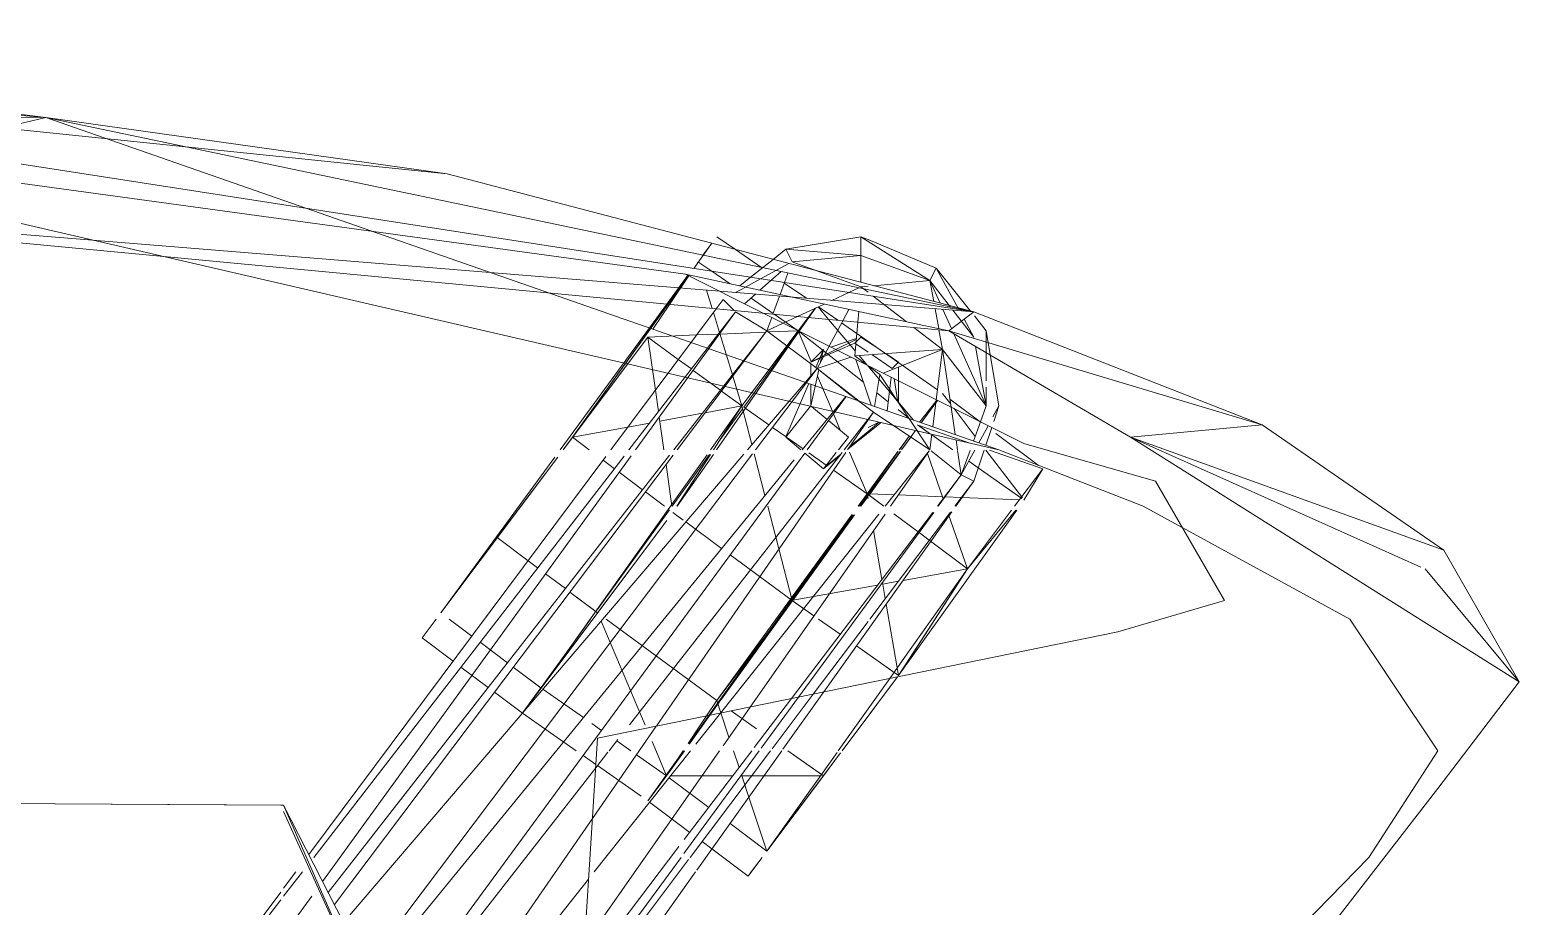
# Model space of a CAD drawing. Header units: millimetres. Extents: x -21051 to 202668, y -15646 to 13691.
# Drawn here: x -9955.8 to -9767.3, y -6180.8 to -6069.8 of the extents above; entities that cross this region are included whole.
import ezdxf

# ---------------------------------------------------------------- set-up
doc = ezdxf.new("R2010")
doc.units = ezdxf.units.MM
doc.layers.add('G-IMPT', color=8, linetype='Continuous', lineweight=5)
doc.layers.add('I-FURN', color=30, linetype='Continuous', lineweight=5)
doc.layers.get('0').off()
doc.layers.get('I-FURN').off()

# ---------------------------------------------------------------- blocks, each defined once
blk = doc.blocks.new('Aeron_Work_Chair_3485 - Aeron Work Chair_dwg-V4-00_Ground floor')
at = {"layer": 'G-IMPT'}
for p, q in [((-305.59, 0), (-294.48, -87.31)), ((-301.62, 0), (-287.34, -138.11)), ((-301.62, 0), (-269.88, -204.79)), ((-301.62, 0), (-294.48, -87.31)), ((-297.66, 0), (-274.64, -168.27)), ((-295.27, 0), (-294.48, -87.31)), ((-286.54, 0), (-267.49, -201.61)), ((-286.54, 0), (-269.88, -204.79)), ((-207.83, -54.39), (-207.43, -117.05)), ((-207.83, -54.39), (-207.43, -117.4)), ((-294.48, -87.31), (-287.34, -57.15)), ((-252.41, -207.96), (-287.34, -57.15)), ((-287.34, -57.15), (-252.41, -207.96)), ((-294.48, -87.31), (-287.34, -138.11)), ((-294.48, -87.31), (-269.88, -204.79)), ((-294.48, -87.31), (-252.41, -207.96)), ((-173.62, -100.03), (-196.42, -117.05)), ((-195.43, -117.05), (-173.62, -100.18)), ((-207.43, -117.4), (-207.43, -117.05)), ((-207.43, -117.4), (-177.27, -132.83)), ((-207.43, -117.4), (-177.27, -130.64)), ((-206.64, -117.4), (-177.27, -130.64)), ((-196.9, -117.4), (-198.98, -118.96)), ((-198.98, -119.8), (-195.89, -117.4)), ((-190.97, -117.4), (-195.91, -120.99)), ((-201.18, -120.6), (-251.59, -158.21)), ((-197.78, -122.34), (-251.65, -161.41)), ((-251.63, -160.52), (-200.82, -121.21)), ((-251.73, -166.28), (-196.39, -123.05)), ((-251.73, -166.71), (-194.85, -123.83)), ((-192.59, -124.99), (-251.88, -175.67)), ((-251.9, -176.78), (-187, -127.85)), ((-185.68, -128.52), (-251.15, -182.04)), ((-252.01, -183.38), (-180.66, -131.09)), ((-179.72, -131.57), (-212.16, -156.92)), ((-230.98, -136.72), (-228.6, -134.94)), ((-228.6, -134.94), (-230.98, -136.72)), ((-228.6, -134.94), (-225.66, -138.86)), ((-251.49, -151.75), (-231.78, -137.32)), ((-251.49, -152.11), (-231.78, -137.32)), ((-231.78, -137.32), (-241.3, -144.46)), ((-241.3, -144.46), (-231.78, -137.32)), ((-205.74, -156.51), (-177.27, -136.81)), ((-287.34, -138.11), (-269.88, -204.79)), ((-228.84, -141.23), (-230.98, -138.38)), ((-228.84, -141.23), (-230.98, -138.38)), ((-177.27, -139.47), (-198.07, -156.01)), ((-224.91, -139.85), (-222.32, -143.31)), ((-225.45, -145.75), (-228.05, -142.28)), ((-225.45, -145.75), (-228.05, -142.28)), ((-251.49, -152.11), (-241.3, -144.46)), ((-241.3, -144.46), (-251.49, -152.11)), ((-238.38, -148.35), (-241.3, -144.46)), ((-241.3, -144.46), (-238.38, -148.35)), ((-221.73, -144.1), (-219.08, -147.63)), ((-222.29, -149.96), (-224.9, -146.48)), ((-222.25, -150.02), (-224.9, -146.48)), ((-237.47, -149.56), (-238.38, -148.35)), ((-238.38, -148.35), (-237.47, -149.56)), ((-222.29, -149.96), (-219.17, -147.71)), ((-219.2, -147.73), (-222.25, -150.02)), ((-219.2, -147.73), (-222.25, -150.02)), ((-222.25, -150.02), (-220.39, -148.62)), ((-220.39, -148.62), (-219.2, -147.73)), ((-214.31, -154.44), (-219.07, -147.64)), ((-222.25, -150.02), (-246.76, -167.45)), ((-237.05, -161.12), (-222.25, -150.02)), ((-234.84, -153.08), (-236.71, -150.58)), ((-236.71, -150.58), (-234.84, -153.08)), ((-222.25, -150.02), (-230.98, -156.57)), ((-222.25, -150.02), (-230.98, -156.57)), ((-222.25, -150.02), (-230.98, -156.57)), ((-229.39, -155.1), (-222.33, -149.99)), ((-218.51, -155.36), (-222.11, -150.22)), ((-270.86, -165.94), (-252.41, -152.43)), ((-254, -153.99), (-270.86, -166.03)), ((-270.85, -166.1), (-254, -153.99)), ((-266.7, -163.51), (-252.41, -152.8)), ((-254, -153.99), (-266.7, -163.51)), ((-254, -153.99), (-266.7, -163.51)), ((-255.29, -160.97), (-254, -153.99)), ((-254, -153.99), (-252.41, -152.8)), ((-252.41, -152.8), (-254, -153.99)), ((-252.41, -156.1), (-254, -153.99)), ((-254, -153.99), (-252.41, -156.1)), ((-231.96, -156.92), (-234.41, -153.65)), ((-234.41, -153.65), (-231.78, -157.16)), ((-215.9, -157.16), (-166.69, -153.99)), ((-230.98, -156.25), (-229.39, -155.1)), ((-216.9, -157.66), (-217.77, -156.41)), ((-217.42, -164.59), (-205.74, -156.51)), ((-214.31, -172.59), (-189.85, -155.48)), ((-212.56, -156.95), (-213.7, -155.31)), ((-186.11, -155.24), (-202.18, -167.45)), ((-183.57, -155.08), (-200.82, -167.72)), ((-182.4, -155), (-200.54, -168.68)), ((-198.98, -169.57), (-178.15, -154.73)), ((-250.03, -159.28), (-251.1, -157.85)), ((-251.1, -157.85), (-250.03, -159.28)), ((-243.47, -165.93), (-231.78, -157.16)), ((-231.78, -157.16), (-243.47, -165.93)), ((-231.78, -157.16), (-243.47, -165.93)), ((-234.14, -158.53), (-232.17, -157.11)), ((-220.66, -172.24), (-230.98, -158.24)), ((-217.55, -163.18), (-230.74, -157.6)), ((-215.9, -157.16), (-229.39, -223.04)), ((-198.98, -156.74), (-214.31, -168.93)), ((-212.16, -156.92), (-214.15, -158.47)), ((-208.55, -162.68), (-212.43, -157.13)), ((-252.41, -158.82), (-270.28, -172.15)), ((-247.35, -162.86), (-249.57, -159.9)), ((-249.57, -159.9), (-247.35, -162.86)), ((-244.81, -166.24), (-234.14, -158.53)), ((-214.31, -158.6), (-215.75, -159.72)), ((-214.31, -161.36), (-215.56, -159.58)), ((-269.88, -174.63), (-252.41, -161.12)), ((-252.41, -161.96), (-269.88, -174.63)), ((-255.81, -163.74), (-255.29, -160.97)), ((-217.62, -161.18), (-252.09, -188.11)), ((-243.47, -165.93), (-237.05, -161.12)), ((-211.14, -165.89), (-213.8, -162.09)), ((-266.96, -169.68), (-266.7, -163.51)), ((-263.87, -167.37), (-266.7, -163.51)), ((-259.98, -164.47), (-266.7, -163.51)), ((-263.87, -167.37), (-266.7, -163.51)), ((-245.27, -165.63), (-247.08, -163.21)), ((-247.08, -163.21), (-245.27, -165.63)), ((-211.14, -165.89), (-215.49, -164.05)), ((-207.96, -163.51), (-214.31, -168.05)), ((-207.96, -163.51), (-211.18, -165.84)), ((-207.96, -163.51), (-211.14, -165.89)), ((-211.14, -165.89), (-207.96, -163.51)), ((-207.96, -163.51), (-209.37, -164.57)), ((-203.98, -168.82), (-207.79, -163.74)), ((-274.56, -168.64), (-270.86, -165.94)), ((-270.83, -166.27), (-267.68, -164.17)), ((-267.68, -164.17), (-270.83, -166.27)), ((-257.25, -164.86), (-259.98, -164.47)), ((-257.05, -170.43), (-256.05, -165.03)), ((-252.41, -165.55), (-256.55, -164.96)), ((-252.09, -188.57), (-217.51, -164.65)), ((-245.27, -166.57), (-250.55, -165.82)), ((-211.14, -165.89), (-214.31, -168.01)), ((-211.14, -165.89), (-214.31, -168.16)), ((-211.14, -165.89), (-214.31, -168.01)), ((-211.14, -165.89), (-214.31, -168.16)), ((-211.14, -165.89), (-214.31, -168.01)), ((-211.21, -165.86), (-212.65, -166.9)), ((-209.37, -164.57), (-211.14, -165.89)), ((-270.86, -166.03), (-274.55, -168.67)), ((-274.54, -168.75), (-270.85, -166.1)), ((-270.83, -166.27), (-274.54, -168.74)), ((-274.32, -168.59), (-270.83, -166.27)), ((-267.49, -178.59), (-252.41, -166.81)), ((-267.49, -178.59), (-252.41, -167.22)), ((-262.65, -169.04), (-263.87, -167.37)), ((-262.65, -169.04), (-263.87, -167.37)), ((-251.82, -171.81), (-245.27, -167.24)), ((-251.81, -171.31), (-245.27, -166.58)), ((-245.27, -167.2), (-251.81, -171.43)), ((-245.27, -167.2), (-251.81, -171.43)), ((-246.76, -167.45), (-251.8, -171.04)), ((-245.27, -167.2), (-248.98, -169.6)), ((-243.53, -167.97), (-244.47, -166.69)), ((-212.65, -166.9), (-214.31, -168.1)), ((-211.14, -174.26), (-211.14, -166.41)), ((-207.14, -171.22), (-210.9, -166.21)), ((-207.14, -171.22), (-210.9, -166.21)), ((-278.56, -171.64), (-275.37, -169.35)), ((-269.71, -178.12), (-274.64, -168.27)), ((-268.68, -196.09), (-274.64, -168.27)), ((-267.07, -172.46), (-266.96, -169.68)), ((-259.96, -172.71), (-262.48, -169.26)), ((-259.96, -172.71), (-262.48, -169.26)), ((-248.98, -169.6), (-251.81, -171.43)), ((-239.92, -172.86), (-243.28, -168.31)), ((-215.16, -169.6), (-219.09, -172.73)), ((-215.21, -168.75), (-218.81, -171.35)), ((-215.21, -168.8), (-218.81, -171.37)), ((-215.21, -168.8), (-218.81, -171.37)), ((-215.21, -168.69), (-218.78, -171.24)), ((-215.22, -168.61), (-218.72, -170.95)), ((-215.22, -168.61), (-218.72, -170.95)), ((-215.22, -168.61), (-217.33, -170.02)), ((-201.33, -168.09), (-214.31, -177.61)), ((-203.07, -168.13), (-214.31, -176.67)), ((-200.82, -168.89), (-214.31, -179.06)), ((-214.31, -180.48), (-199.18, -169.7)), ((-278.56, -171.62), (-277.06, -170.49)), ((-278.56, -171.62), (-277.06, -170.49)), ((-276.23, -169.86), (-275.02, -171.62)), ((-275.02, -171.62), (-276.23, -169.86)), ((-270.32, -171.66), (-272.63, -170.96)), ((-257.97, -175.42), (-257.11, -170.76)), ((-252.41, -171.47), (-257.97, -175.42)), ((-218.78, -171.24), (-244.17, -189.37)), ((-218.81, -171.37), (-235.25, -183.12)), ((-218.72, -170.95), (-220.66, -172.24)), ((-218.72, -170.95), (-220.66, -172.24)), ((-218.72, -170.95), (-220.66, -172.24)), ((-218.81, -171.35), (-220.23, -172.39)), ((-218.81, -171.37), (-220.23, -172.39)), ((-217.33, -170.02), (-218.72, -170.95)), ((-201.88, -171.63), (-202.81, -170.39)), ((-277.78, -174.6), (-279.4, -172.24)), ((-275.02, -171.62), (-273.42, -173.94)), ((-273.42, -173.94), (-275.02, -171.62)), ((-270.28, -172.15), (-271.46, -173.04)), ((-270.06, -174.44), (-271.46, -173.04)), ((-267.25, -172.59), (-269.82, -171.81)), ((-267.43, -182.69), (-252.41, -172.22)), ((-267.32, -178.46), (-267.08, -172.65)), ((-261.9, -174.22), (-267.13, -172.63)), ((-257.97, -175.42), (-259.86, -172.84)), ((-257.97, -175.42), (-259.86, -172.84)), ((-252.41, -171.82), (-257.97, -175.42)), ((-252.41, -171.82), (-257.97, -175.42)), ((-252.41, -171.82), (-257.97, -175.42)), ((-257.62, -175.51), (-253.47, -172.51)), ((-219.09, -172.73), (-244.27, -192.76)), ((-220.66, -172.24), (-244.17, -189.34)), ((-220.66, -172.24), (-233.36, -181.77)), ((-220.66, -172.24), (-233.36, -181.77)), ((-220.66, -172.24), (-233.36, -181.77)), ((-220.86, -172.84), (-233.36, -181.77)), ((-220.86, -172.84), (-233.24, -181.79)), ((-219.12, -172.76), (-220.66, -172.24)), ((-219.85, -176.46), (-214.95, -173.04)), ((-216.03, -173.79), (-219.1, -172.77)), ((-198.44, -176.21), (-201.88, -171.63)), ((-275.5, -177.91), (-277.78, -174.6)), ((-273.16, -175.16), (-274.26, -176.53)), ((-272.33, -174.63), (-273.01, -175.87)), ((-267.49, -178.59), (-269.88, -174.63)), ((-257.97, -175.42), (-261.75, -174.27)), ((-233.36, -181.77), (-239.13, -173.94)), ((-217.1, -177.29), (-219.37, -174.08)), ((-217.1, -177.29), (-219.37, -174.08)), ((-212.2, -175.06), (-214.31, -174.36)), ((-208.46, -176.31), (-211.27, -175.38)), ((-201.61, -178.59), (-205.11, -173.93)), ((-201.61, -178.59), (-205.11, -173.93)), ((-274.26, -176.53), (-276.53, -179.37)), ((-273.01, -175.87), (-274.06, -177.8)), ((-270.89, -175.77), (-272.12, -177.16)), ((-271.61, -176.58), (-269.68, -179.39)), ((-269.68, -179.39), (-271.61, -176.58)), ((-267.49, -182.56), (-257.97, -175.42)), ((-257.97, -175.42), (-267.49, -182.56)), ((-267.49, -182.56), (-257.97, -175.42)), ((-257.97, -175.42), (-267.49, -182.56)), ((-267.42, -182.59), (-257.81, -175.65)), ((-252.41, -176.12), (-262.73, -184.94)), ((-262.73, -184.94), (-252.41, -177.16)), ((-253.07, -176.68), (-257.97, -175.42)), ((-257.8, -175.67), (-255.58, -178.83)), ((-246.63, -178.35), (-251.9, -176.98)), ((-244.29, -193.55), (-219.85, -176.46)), ((-214.72, -176.98), (-220.92, -181.69)), ((-211.14, -178.22), (-211.14, -175.42)), ((-201.61, -178.59), (-208.46, -176.31)), ((-198.44, -176.21), (-200.82, -178)), ((-200.82, -178), (-198.98, -176.62)), ((-198.98, -176.62), (-198.44, -176.21)), ((-274.06, -177.8), (-276.01, -181.37)), ((-273.86, -179.1), (-274.99, -180.38)), ((-272.62, -177.71), (-273.86, -179.1)), ((-253.21, -211.14), (-269.71, -178.12)), ((-267.49, -178.59), (-269.17, -179.2)), ((-268.45, -180.65), (-267.49, -178.59)), ((-267.49, -178.59), (-262.73, -184.94)), ((-267.49, -182.56), (-267.34, -178.8)), ((-233.36, -181.77), (-245.27, -178.7)), ((-214.66, -177.86), (-221.11, -182.59)), ((-201.61, -178.59), (-214.09, -187.47)), ((-214.06, -187.93), (-201.61, -178.59)), ((-211.14, -185.37), (-211.14, -178.22)), ((-211.14, -185.74), (-201.61, -178.59)), ((-201.61, -178.59), (-211.14, -185.74)), ((-277.81, -180.97), (-279.4, -190.5)), ((-276.53, -179.37), (-277.81, -180.97)), ((-276.23, -181.77), (-277.81, -180.97)), ((-277.81, -180.97), (-277.02, -190.5)), ((-273.59, -180.81), (-274.8, -181.25)), ((-272.07, -180.26), (-273.59, -180.81)), ((-271.6, -183.59), (-273.53, -180.79)), ((-269.6, -179.36), (-271.88, -180.19)), ((-269.58, -179.53), (-267.49, -182.56)), ((-267.49, -182.56), (-269.58, -179.53)), ((-269.3, -182.47), (-268.45, -180.65)), ((-260.81, -183.89), (-254.06, -181)), ((-257.93, -184.12), (-254, -180.97)), ((-255.25, -179.3), (-254.06, -181.01)), ((-252.41, -182.88), (-254, -180.97)), ((-221.76, -185.79), (-214.5, -180.62)), ((-214.58, -179.26), (-221.49, -184.47)), ((-276.23, -181.77), (-277.02, -190.5)), ((-275.08, -184.93), (-276.23, -181.77)), ((-270.87, -185.84), (-269.3, -182.47)), ((-269.17, -183.82), (-267.49, -182.56)), ((-269.17, -183.82), (-267.49, -182.56)), ((-269.17, -183.82), (-267.49, -182.56)), ((-269.17, -183.82), (-267.49, -182.56)), ((-269.17, -183.86), (-267.46, -182.63)), ((-269.17, -183.9), (-267.43, -182.69)), ((-267.49, -182.56), (-260.97, -190.82)), ((-267.49, -182.56), (-263.59, -184.21)), ((-254, -181.09), (-252.54, -183.18)), ((-221.11, -182.59), (-244.48, -199.71)), ((-220.92, -181.69), (-244.47, -199.58)), ((-244.18, -189.63), (-233.36, -181.77)), ((-233.31, -181.84), (-244.18, -189.7)), ((-233.36, -181.77), (-244.17, -189.4)), ((-233.36, -181.77), (-244.17, -189.4)), ((-233.36, -181.77), (-244.17, -189.49)), ((-233.36, -181.77), (-244.17, -189.4)), ((-235.3, -192.61), (-233.39, -181.89)), ((-233.36, -181.77), (-231.41, -184.54)), ((-231.41, -184.54), (-233.31, -181.84)), ((-211.31, -185.49), (-214.31, -181.24)), ((-211.14, -185.74), (-214.31, -181.24)), ((-270.36, -184.73), (-269.17, -183.9)), ((-270.35, -184.71), (-269.17, -183.86)), ((-270.34, -184.7), (-269.17, -183.82)), ((-270.34, -184.7), (-269.17, -183.82)), ((-270.34, -184.7), (-269.17, -183.82)), ((-270.34, -184.7), (-269.17, -183.82)), ((-263.52, -184.15), (-265.11, -185.74)), ((-265.11, -187.33), (-263.52, -184.15)), ((-265.02, -185.7), (-262.86, -184.77)), ((-264.99, -187.57), (-263.52, -184.15)), ((-263.33, -184.15), (-261.8, -184.15)), ((-262.55, -185.17), (-257.97, -184.15)), ((-260.72, -184.15), (-257.97, -184.15)), ((-252.41, -183.07), (-259.17, -188.59)), ((-259.16, -188.62), (-252.41, -183.68)), ((-256.25, -186.21), (-257.91, -184.22)), ((-252.02, -183.92), (-250.49, -186.1)), ((-250.03, -185.74), (-252, -183.38)), ((-235.25, -183.12), (-244.17, -189.49)), ((-221.49, -184.47), (-230.68, -191.4)), ((-273.05, -190.5), (-275.08, -184.93)), ((-270.54, -185.13), (-268.82, -187.59)), ((-270.52, -185.07), (-268.93, -186.41)), ((-268.93, -186.41), (-264.95, -189.76)), ((-268.76, -188.19), (-265.55, -186.46)), ((-266.5, -189.9), (-265.43, -186.69)), ((-265.55, -186.46), (-262.73, -184.94)), ((-265.11, -185.74), (-263.57, -185.39)), ((-262.73, -184.94), (-264.16, -189.23)), ((-262.73, -184.94), (-259.56, -188.91)), ((-262.73, -184.94), (-258.58, -190.29)), ((-261.75, -184.99), (-257.3, -186.88)), ((-254, -188.91), (-256.11, -186.38)), ((-250.03, -185.74), (-252.07, -187.37)), ((-251.87, -187.94), (-250.42, -186.2)), ((-251.67, -187.79), (-250.03, -185.74)), ((-244.55, -202.01), (-221.76, -185.79)), ((-229.06, -187.87), (-230.98, -185.14)), ((-230.98, -185.14), (-229.06, -187.87)), ((-211.14, -185.74), (-214.06, -187.93)), ((-211.14, -185.74), (-214.06, -187.93)), ((-272.33, -188.96), (-271.34, -186.83)), ((-270.2, -188.97), (-268.76, -188.19)), ((-268.5, -188.05), (-260, -200.18)), ((-266.4, -189.9), (-265.11, -187.33)), ((-265.91, -189.71), (-264.99, -187.57)), ((-256.97, -187.02), (-254.83, -187.92)), ((-252.41, -188.37), (-256.26, -191.37)), ((-252.41, -187.64), (-254, -188.91)), ((-249.85, -187.02), (-246.86, -191.29)), ((-214.31, -188.12), (-223.68, -195.14)), ((-214.31, -188.12), (-223.68, -195.14)), ((-214.31, -187.62), (-223.47, -194.14)), ((-216.69, -189.9), (-214.31, -188.12)), ((-272.92, -190.23), (-272.33, -188.96)), ((-269.94, -190.22), (-268.58, -190.09)), ((-268.58, -190.09), (-264.32, -189.71)), ((-265.91, -189.71), (-266.7, -190.5)), ((-264.78, -191.4), (-265.82, -189.84)), ((-265.11, -200.82), (-264.32, -189.71)), ((-264.36, -190.26), (-263.13, -191.29)), ((-264.32, -189.71), (-263.13, -191.29)), ((-258.05, -191.8), (-263.84, -189.86)), ((-259.56, -188.91), (-257.18, -192.09)), ((-257.18, -192.09), (-252.41, -188.79)), ((-255.87, -193.04), (-252.55, -188.89)), ((-254.75, -191.4), (-252.8, -189.06)), ((-252.21, -195.47), (-245.27, -190.43)), ((-245.27, -190.27), (-252.2, -195.23)), ((-252.1, -189.07), (-246.86, -191.29)), ((-245.27, -190.14), (-247, -191.4)), ((-245.27, -190.16), (-246.86, -191.29)), ((-245.27, -190.17), (-246.86, -191.29)), ((-245.27, -190.17), (-246.86, -191.29)), ((-245.27, -190.17), (-246.86, -191.29)), ((-245.27, -190.27), (-246.73, -191.32)), ((-224.24, -194.69), (-227.59, -189.94)), ((-227.59, -189.94), (-223.84, -195.26)), ((-223.68, -195.14), (-216.69, -189.9)), ((-279.4, -190.5), (-279.03, -191.4)), ((-273.84, -199.23), (-279.4, -190.5)), ((-277.02, -190.5), (-279.4, -190.5)), ((-279.03, -191.4), (-275.43, -200.02)), ((-273.84, -199.23), (-277.02, -190.5)), ((-273.62, -190.5), (-277.02, -190.5)), ((-273.84, -199.23), (-273.2, -192.11)), ((-273.13, -191.4), (-273.05, -190.5)), ((-272.36, -191.4), (-273.05, -190.5)), ((-268.65, -196.22), (-271.85, -192.06)), ((-265.11, -192.88), (-266.7, -190.5)), ((-262.73, -194.47), (-264.47, -191.86)), ((-263.05, -191.4), (-261.94, -192.88)), ((-263, -191.4), (-259.79, -194.1)), ((-257.91, -192.21), (-261.94, -192.88)), ((-257.71, -191.4), (-257.18, -192.09)), ((-256.29, -191.4), (-257.18, -192.09)), ((-257.18, -192.09), (-252.41, -199.23)), ((-255.93, -192.77), (-255.24, -191.4)), ((-255.92, -192.81), (-254.75, -191.4)), ((-246.69, -191.52), (-252.21, -195.51)), ((-246.86, -191.29), (-252.2, -195.18)), ((-246.86, -191.29), (-252.2, -195.18)), ((-246.86, -191.29), (-252.2, -195.18)), ((-247, -191.4), (-252.2, -195.18)), ((-246.84, -191.4), (-252.2, -195.23)), ((-246.78, -191.4), (-246.86, -191.29)), ((-246.86, -191.29), (-246.85, -191.4)), ((-246.86, -191.29), (-245.27, -193.41)), ((-246.25, -191.4), (-246.86, -191.29)), ((-246.84, -191.63), (-246.72, -194.7)), ((-245.27, -193.41), (-246.69, -191.52)), ((-245.27, -190.49), (-246.47, -191.36)), ((-230.98, -191.62), (-244.54, -201.85)), ((-236.02, -193.16), (-242.21, -192.1)), ((-265.11, -200.82), (-262.11, -193.32)), ((-263.52, -195.26), (-264.6, -193.65)), ((-252.41, -199.23), (-261.94, -192.88)), ((-261.61, -194.33), (-257.35, -193.8)), ((-259.79, -194.1), (-258.6, -195.1)), ((-259.65, -192.5), (-258.51, -193.94)), ((-245.27, -193.55), (-252.27, -199.12)), ((-235.77, -195.23), (-235.42, -193.27)), ((-233.58, -193.58), (-235.63, -193.23)), ((-223.84, -195.26), (-232.88, -193.7)), ((-223.47, -194.14), (-226.11, -196.01)), ((-267.49, -201.61), (-268.68, -196.09)), ((-263.52, -195.26), (-262.73, -194.47)), ((-262.89, -195.26), (-261.14, -195.26)), ((-261.43, -194.69), (-258.5, -195.17)), ((-261.14, -195.26), (-258.37, -195.26)), ((-258.53, -195.17), (-256.19, -197.14)), ((-257.51, -195.21), (-256.47, -196.53)), ((-254.86, -197.4), (-252.41, -195.62)), ((-252.41, -195.33), (-254.16, -196.61)), ((-252.41, -195.33), (-254.16, -196.61)), ((-252.41, -195.33), (-254.16, -196.61)), ((-252.41, -195.33), (-254.16, -196.61)), ((-252.41, -195.38), (-254.15, -196.62)), ((-252.41, -195.38), (-254.15, -196.62)), ((-252.41, -195.65), (-254.02, -196.82)), ((-252.27, -199.13), (-245.27, -194.24)), ((-246.7, -195.24), (-246.48, -200.81)), ((-244.79, -210.23), (-223.84, -195.26)), ((-242.03, -197.73), (-244.33, -194.67)), ((-244.33, -194.67), (-242.03, -197.73)), ((-223.84, -195.26), (-237.33, -203.99)), ((-237.33, -203.99), (-235.87, -195.84)), ((-226.11, -196.01), (-237.33, -203.99)), ((-223.84, -195.26), (-226.42, -196.93)), ((-138.91, -194.47), (-200.82, -254.79)), ((-200.82, -254.79), (-138.91, -194.47)), ((-265.11, -200.82), (-267.91, -197.18)), ((-258.53, -200), (-255.92, -197.91)), ((-258.53, -200), (-255.92, -197.91)), ((-255.92, -197.91), (-257.41, -199.1)), ((-255.59, -197.64), (-254.42, -199.3)), ((-255.5, -197.89), (-253.27, -204.28)), ((-254.42, -199.3), (-255.44, -197.85)), ((-240.96, -199.15), (-241.94, -197.85)), ((-241.94, -197.85), (-240.96, -199.15)), ((-226.42, -196.93), (-237.33, -203.99)), ((-273.84, -199.23), (-275.43, -200.02)), ((-270.99, -200.51), (-273.84, -199.23)), ((-271.2, -199.71), (-273.84, -199.23)), ((-273.84, -199.23), (-270.49, -201.84)), ((-267.77, -200.34), (-270.27, -199.88)), ((-258.76, -200.02), (-255.33, -199.6)), ((-257.41, -199.1), (-258.71, -200.14)), ((-258.68, -200.18), (-255.84, -198.12)), ((-255.84, -198.13), (-258.39, -199.98)), ((-254.38, -199.48), (-252.41, -199.23)), ((-252.41, -202.14), (-254.3, -199.47)), ((-254.3, -199.47), (-252.41, -202.14)), ((-252.27, -199.41), (-249.24, -203.2)), ((-251.95, -198.91), (-246.21, -200.9)), ((-237.33, -203.99), (-240.96, -199.15)), ((-240.96, -199.15), (-237.33, -203.99)), ((-269.95, -204.41), (-275.43, -200.02)), ((-270.28, -202.83), (-275.43, -200.02)), ((-267.76, -201.97), (-270.19, -200.87)), ((-269.88, -204.79), (-267.49, -201.61)), ((-265.11, -200.82), (-267.61, -200.36)), ((-254, -224.63), (-267.49, -201.61)), ((-267.49, -201.61), (-255.59, -241.3)), ((-265.11, -200.82), (-258.76, -200.02)), ((-265.11, -200.82), (-257.82, -201.91)), ((-257.97, -206.37), (-265.11, -200.82)), ((-259.56, -200.82), (-258.2, -201.86)), ((-258.85, -201.76), (-255.98, -205.58)), ((-245.27, -200.18), (-249.24, -203.2)), ((-245.27, -200.29), (-249.24, -203.2)), ((-246.46, -201.17), (-246.38, -203.23)), ((-244.21, -201.6), (-237.33, -203.99)), ((-270.09, -202.15), (-266.7, -204.79)), ((-266.7, -204.79), (-268.95, -203.56)), ((-257.97, -206.37), (-267.11, -202.26)), ((-257.82, -201.91), (-254.34, -202.43)), ((-257.63, -202.29), (-254.12, -204.98)), ((-253.67, -202.54), (-252.41, -202.72)), ((-252.36, -204.9), (-249.24, -203.2)), ((-252.35, -204.33), (-249.24, -203.2)), ((-252.33, -202.74), (-249.24, -203.2)), ((-249.24, -203.2), (-248.44, -204.79)), ((-245.27, -202.39), (-248.44, -204.79)), ((-248.44, -204.79), (-245.27, -202.53)), ((-246.38, -203.23), (-246.09, -210.56)), ((-269.88, -204.79), (-255.59, -241.3)), ((-267.49, -206.37), (-269.36, -204.88)), ((-257.97, -206.37), (-265.51, -205)), ((-255.95, -205.64), (-253.53, -204.76)), ((-255.47, -206.6), (-253.3, -205.42)), ((-252.38, -206.1), (-248.44, -204.79)), ((-250.14, -205.35), (-250.99, -204.16)), ((-250.99, -204.16), (-250.14, -205.35)), ((-246.34, -210.75), (-250.14, -205.35)), ((-250.14, -205.35), (-246.24, -210.88)), ((-237.33, -203.99), (-244.79, -210.09)), ((-237.33, -203.99), (-244.79, -210.09)), ((-244.77, -209.57), (-237.33, -203.99)), ((-267.49, -206.37), (-257.97, -207.96)), ((-261.14, -206.37), (-267.49, -206.37)), ((-257.97, -206.37), (-260.35, -206.37)), ((-257.97, -206.37), (-255.95, -205.64)), ((-257.97, -207.96), (-256.58, -207.2)), ((-257.97, -207.96), (-256.01, -207.31)), ((-255.25, -207.06), (-252.99, -206.3)), ((-252.39, -206.3), (-246.33, -210.94)), ((-252.39, -206.77), (-250.03, -213.52)), ((-254.48, -207.59), (-250.46, -212.94)), ((-252.41, -207.96), (-245.27, -226.22)), ((-252.41, -207.96), (-245.27, -226.22)), ((-253.21, -211.14), (-248.44, -227.81)), ((-250.03, -213.52), (-245.27, -209.95)), ((-246.06, -211.14), (-250.03, -213.52)), ((-250.03, -213.52), (-246.06, -211.14)), ((-142.88, -211.93), (-209.55, -263.52)), ((-229.39, -223.04), (-233.36, -236.54)), ((-254, -224.63), (-255.59, -241.3)), ((-254, -224.63), (-237.57, -261.4)), ((-254, -224.63), (-223.04, -273.84)), ((-254, -224.63), (-239.71, -264.32)), ((-245.27, -226.22), (-230.98, -252.41)), ((-245.27, -226.22), (-230.98, -252.41)), ((-248.44, -227.81), (-233.36, -236.54)), ((-255.59, -241.3), (-239.71, -264.32)), ((-214.31, -263.52), (-230.98, -252.41)), ((-230.98, -252.41), (-214.31, -263.52)), ((-200.82, -254.79), (-214.31, -263.52)), ((-200.82, -254.79), (-214.31, -263.52)), ((-237.33, -261.94), (-223.04, -273.84)), ((-209.55, -263.52), (-223.04, -273.84)), ((-239.71, -264.32), (-223.04, -273.84))]:
    blk.add_line(p, q, dxfattribs=at)
blk = doc.blocks.new('Aeron_Work_Chair_3485 - Aeron_Work_Chair_3485-V5-00_Ground floor')
at = {"extrusion": (0, 0, -1), "zscale": -1, "rotation": 180}
blk.add_blockref('Aeron_Work_Chair_3485 - Aeron Work Chair_dwg-V4-00_Ground floor', (5.18, -12.1), dxfattribs=at)

msp = doc.modelspace()

# ---------------------------------------------------------------- block references
at = {"layer": 'I-FURN', "color": 254, "rotation": 269.9999999999999}
msp.add_blockref('Aeron_Work_Chair_3485 - Aeron_Work_Chair_3485-V5-00_Ground floor', (-10029.01, -6380.62), dxfattribs=at)

doc.saveas('drawing.dxf')
